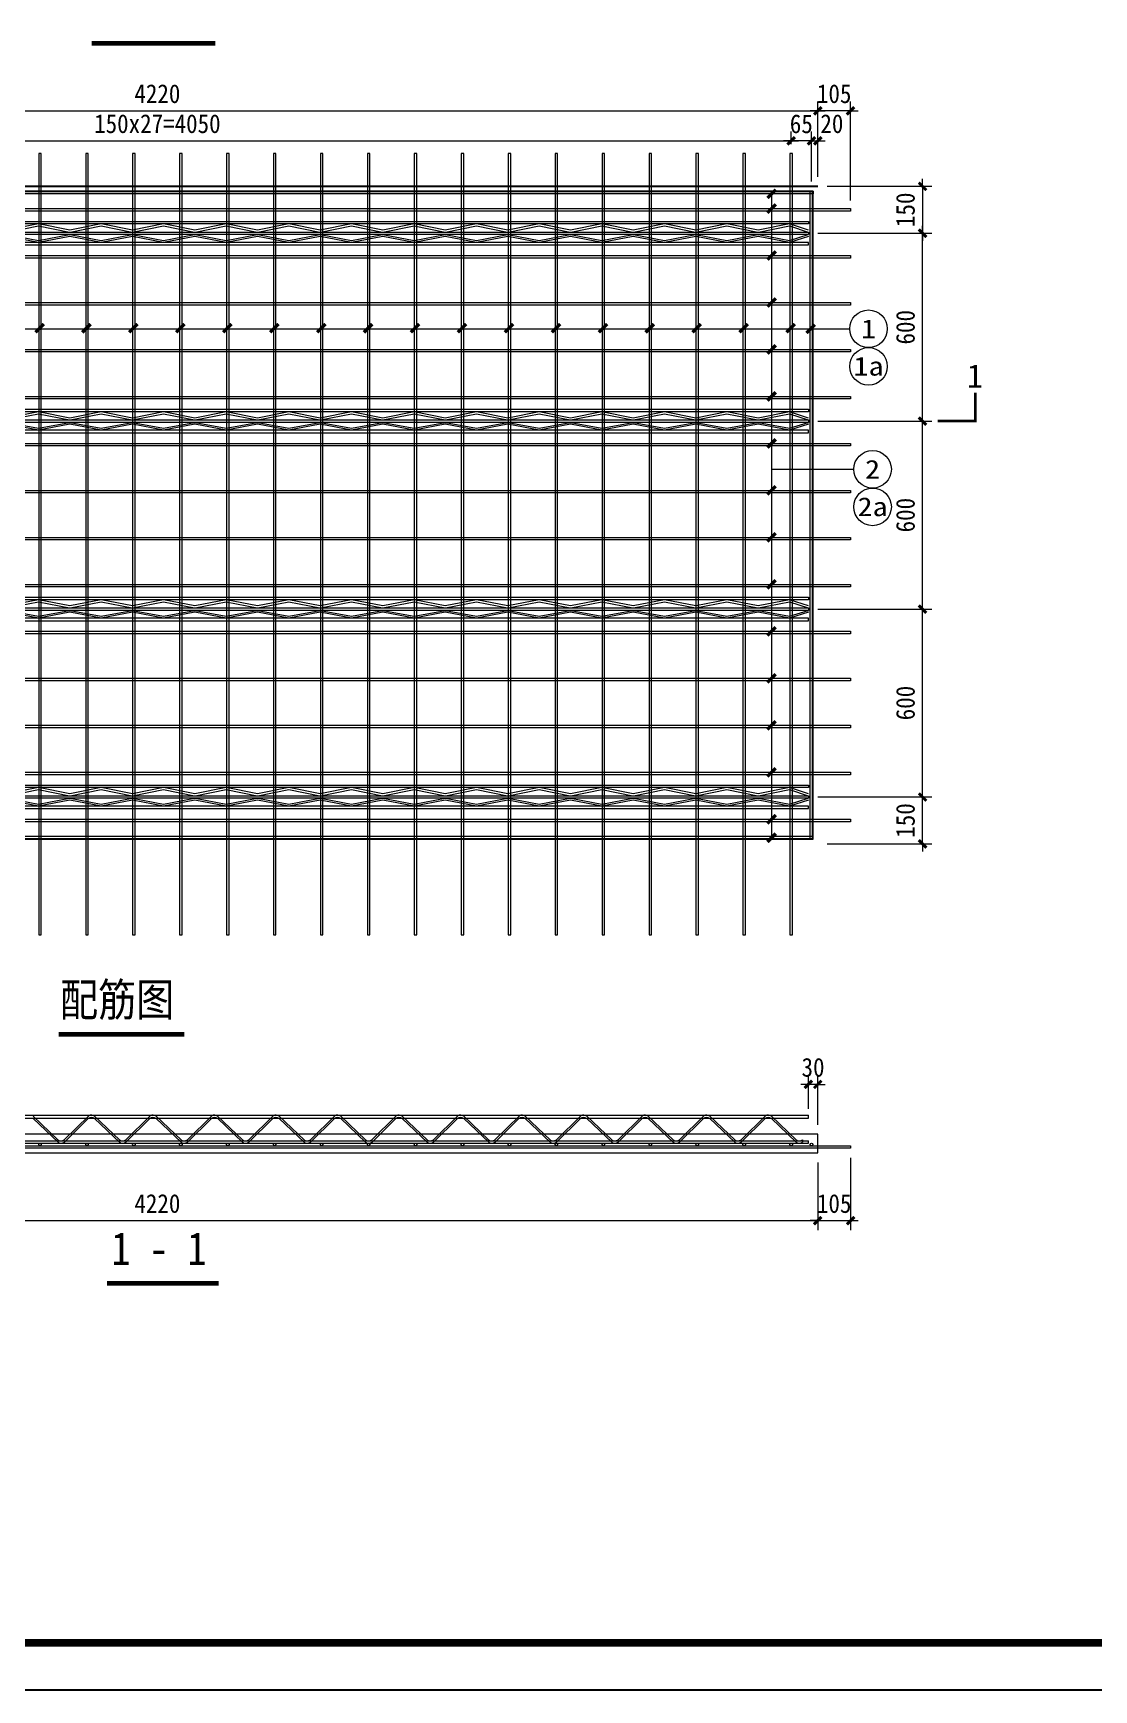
# Model space of a CAD drawing. Extents: x -517763 to -431309, y -403428 to -381056.
# Drawn here: x -440926 to -437537, y -394518 to -389228 of the extents above; entities that cross this region are included whole.
import ezdxf
from ezdxf.enums import TextEntityAlignment as Align

# ---------------------------------------------------------------- set-up
doc = ezdxf.new("R2010")
doc.units = 0
doc.header["$LTSCALE"] = 30
doc.header["$MEASUREMENT"] = 0
doc.linetypes.add('ACAD_ISO10W100', pattern=[18, 12, -3, 0, -3])
for name, color, linetype in [('MyLine', 199, 'Continuous'), ('S-DETL-TEXT', 7, 'Continuous'), ('YZ-下划线', 1, 'ACAD_ISO10W100'), ('YZ-标题文字', 2, 'Continuous'), ('图框2', 1, 'Continuous'), ('桁架', 4, 'Continuous'), ('钢筋', 7, 'Continuous')]:
    doc.layers.add(name, color=color, linetype=linetype)
for name, color, linetype, lineweight in [('PUB_DIM', 3, 'Continuous', 15), ('YG-标注', 151, 'Continuous', 15), ('YZ-符号', 96, 'Continuous', 9), ('图框线', 7, 'Continuous', 13), ('文字标注', 7, 'Continuous', 15), ('轮廓线', 2, 'Continuous', 13)]:
    doc.layers.add(name, color=color, linetype=linetype, lineweight=lineweight)
doc.styles.add('YG-样式 2', font='simhei.ttf')
doc.styles.add('YZ-样式 1', font='simhei.ttf', dxfattribs={"width": 0.85})
doc.styles.add('YZ-样式 2', font='simhei.ttf', dxfattribs={"width": 0.9})
doc.dimstyles.new('YZ-30', dxfattribs={"dimscale": 30, "dimtxt": 2, "dimasz": 0.8, "dimexe": 1, "dimexo": 1, "dimgap": 0.8, "dimtad": 1, "dimdec": 0, "dimzin": 1, "dimdsep": 46, "dimtxsty": 'YZ-样式 2', "dimblk": 'ARCHTICK', "dimcen": 250, "dimdle": 0.8, "dimclrd": 151, "dimclre": 151, "dimclrt": 7, "dimazin": 0, "dimtfac": 1, "dimtdec": 0, "dimtix": 1, "dimtmove": 2, "dimatfit": 2, "dimldrblk": 'ARCHTICK', "dimfxl": 1, "dimlwd": 9, "dimlwe": 9, "dimarcsym": 0})

# ---------------------------------------------------------------- blocks, each defined once
blk = doc.blocks.new('_ArchTick')
at = {"color": 0, "linetype": 'ByBlock', "const_width": 0.4}
blk.add_lwpolyline([(-0.5, -0.5), (0.5, 0.5)], dxfattribs=at)
blk = doc.blocks.new('*D252')
at = {"layer": 'Defpoints', "color": 0, "ltscale": 30, "transparency": 16777216}
for p in [(-438419.3, -389476.2), (-442639.3, -389717.3), (-438419.3, -389717.3)]:
    blk.add_point(p, dxfattribs=at)
at = {"layer": 'YG-标注', "color": 151, "lineweight": 9, "ltscale": 30, "transparency": 16777216}
for p, q in [((-442639.3, -389687.3), (-442639.3, -389446.2)), ((-438419.3, -389687.3), (-438419.3, -389446.2)), ((-442663.3, -389476.2), (-438395.3, -389476.2))]:
    blk.add_line(p, q, dxfattribs=at)
at = {"layer": 'YG-标注', "color": 151, "lineweight": 9, "ltscale": 30, "transparency": 16777216, "xscale": 24, "yscale": 24, "zscale": 24, "rotation": 180}
blk.add_blockref('_ArchTick', (-442639.3, -389476.2), dxfattribs=at)
at = {"layer": 'YG-标注', "color": 151, "lineweight": 9, "ltscale": 30, "transparency": 16777216, "xscale": 24, "yscale": 24, "zscale": 24}
blk.add_blockref('_ArchTick', (-438419.3, -389476.2), dxfattribs=at)
at = {"layer": 'YG-标注', "color": 7, "lineweight": 9, "ltscale": 30, "transparency": 16777216, "insert": (-440529.3, -389421.9), "char_height": 60, "attachment_point": 5, "style": 'YZ-样式 2'}
blk.add_mtext('4220', dxfattribs=at)
blk = doc.blocks.new('*D253')
at = {"layer": 'Defpoints', "color": 0, "ltscale": 30, "transparency": 16777216}
for p in [(-438504.3, -389572), (-442554.3, -389612.3), (-438504.3, -389612.3)]:
    blk.add_point(p, dxfattribs=at)
at = {"layer": 'YG-标注', "color": 151, "lineweight": 9, "ltscale": 30, "transparency": 16777216}
for p, q in [((-442578.3, -389572), (-438480.3, -389572)), ((-442554.3, -389582.3), (-442554.3, -389542)), ((-438504.3, -389582.3), (-438504.3, -389542))]:
    blk.add_line(p, q, dxfattribs=at)
at = {"layer": 'YG-标注', "color": 151, "lineweight": 9, "ltscale": 30, "transparency": 16777216, "xscale": 24, "yscale": 24, "zscale": 24, "rotation": 180}
blk.add_blockref('_ArchTick', (-442554.3, -389572), dxfattribs=at)
at = {"layer": 'YG-标注', "color": 151, "lineweight": 9, "ltscale": 30, "transparency": 16777216, "xscale": 24, "yscale": 24, "zscale": 24}
blk.add_blockref('_ArchTick', (-438504.3, -389572), dxfattribs=at)
at = {"layer": 'YG-标注', "color": 7, "ltscale": 30, "transparency": 16777216, "insert": (-440529.3, -389517.7), "char_height": 60, "attachment_point": 5, "style": 'YZ-样式 2'}
blk.add_mtext('150x27=4050', dxfattribs=at)
blk = doc.blocks.new('*D262')
at = {"layer": 'Defpoints', "color": 0, "ltscale": 30, "transparency": 16777216}
for p in [(-438504.3, -389572), (-438504.3, -389612.3), (-438439.3, -389732.3)]:
    blk.add_point(p, dxfattribs=at)
at = {"layer": 'YG-标注', "color": 151, "lineweight": 9, "ltscale": 30, "transparency": 16777216}
for p, q in [((-438504.3, -389572), (-438528.3, -389572)), ((-438504.3, -389582.3), (-438504.3, -389542)), ((-438439.3, -389572), (-438504.3, -389572)), ((-438439.3, -389702.3), (-438439.3, -389542)), ((-438439.3, -389572), (-438415.3, -389572))]:
    blk.add_line(p, q, dxfattribs=at)
at = {"layer": 'YG-标注', "color": 151, "lineweight": 9, "ltscale": 30, "transparency": 16777216, "xscale": 24, "yscale": 24, "zscale": 24}
blk.add_blockref('_ArchTick', (-438504.3, -389572), dxfattribs=at)
at = {"layer": 'YG-标注', "color": 151, "lineweight": 9, "ltscale": 30, "transparency": 16777216, "xscale": 24, "yscale": 24, "zscale": 24, "rotation": 180}
blk.add_blockref('_ArchTick', (-438439.3, -389572), dxfattribs=at)
at = {"layer": 'YG-标注', "color": 7, "ltscale": 30, "transparency": 16777216, "insert": (-438471.8, -389518), "char_height": 60, "attachment_point": 5, "style": 'YZ-样式 2'}
blk.add_mtext('65', dxfattribs=at)
blk = doc.blocks.new('*D263')
at = {"layer": 'Defpoints', "color": 0, "ltscale": 30, "transparency": 16777216}
for p in [(-438419.3, -389572), (-438439.3, -389732.3), (-438419.3, -389717.3)]:
    blk.add_point(p, dxfattribs=at)
at = {"layer": 'YG-标注', "color": 151, "lineweight": 9, "ltscale": 30, "transparency": 16777216}
for p, q in [((-438439.3, -389572), (-438463.3, -389572)), ((-438439.3, -389702.3), (-438439.3, -389542)), ((-438439.3, -389572), (-438419.3, -389572)), ((-438419.3, -389687.3), (-438419.3, -389542)), ((-438419.3, -389572), (-438395.3, -389572))]:
    blk.add_line(p, q, dxfattribs=at)
at = {"layer": 'YG-标注', "color": 151, "lineweight": 9, "ltscale": 30, "transparency": 16777216, "xscale": 24, "yscale": 24, "zscale": 24}
blk.add_blockref('_ArchTick', (-438439.3, -389572), dxfattribs=at)
at = {"layer": 'YG-标注', "color": 151, "lineweight": 9, "ltscale": 30, "transparency": 16777216, "xscale": 24, "yscale": 24, "zscale": 24, "rotation": 180}
blk.add_blockref('_ArchTick', (-438419.3, -389572), dxfattribs=at)
at = {"layer": 'YG-标注', "color": 7, "ltscale": 30, "transparency": 16777216, "insert": (-438374.2, -389517.7), "char_height": 60, "attachment_point": 5, "style": 'YZ-样式 2'}
blk.add_mtext('20', dxfattribs=at)
blk = doc.blocks.new('*D264')
at = {"layer": 'Defpoints', "color": 0, "ltscale": 30, "transparency": 16777216}
for p in [(-438419.3, -389476.2), (-438419.3, -389717.3), (-438314.3, -389792.3)]:
    blk.add_point(p, dxfattribs=at)
at = {"layer": 'YG-标注', "color": 151, "lineweight": 9, "ltscale": 30, "transparency": 16777216}
for p, q in [((-438419.3, -389687.3), (-438419.3, -389446.2)), ((-438314.3, -389762.3), (-438314.3, -389446.2)), ((-438419.3, -389476.2), (-438443.3, -389476.2)), ((-438314.3, -389476.2), (-438419.3, -389476.2)), ((-438314.3, -389476.2), (-438290.3, -389476.2))]:
    blk.add_line(p, q, dxfattribs=at)
at = {"layer": 'YG-标注', "color": 151, "lineweight": 9, "ltscale": 30, "transparency": 16777216, "xscale": 24, "yscale": 24, "zscale": 24}
blk.add_blockref('_ArchTick', (-438419.3, -389476.2), dxfattribs=at)
at = {"layer": 'YG-标注', "color": 151, "lineweight": 9, "ltscale": 30, "transparency": 16777216, "xscale": 24, "yscale": 24, "zscale": 24, "rotation": 180}
blk.add_blockref('_ArchTick', (-438314.3, -389476.2), dxfattribs=at)
at = {"layer": 'YG-标注', "color": 7, "ltscale": 30, "transparency": 16777216, "insert": (-438366.8, -389421.9), "char_height": 60, "attachment_point": 5, "style": 'YZ-样式 2'}
blk.add_mtext('105', dxfattribs=at)
blk = doc.blocks.new('*D265')
at = {"layer": 'Defpoints', "color": 0, "ltscale": 30, "transparency": 16777216}
for p in [(-438419.3, -389717.3), (-438449.3, -389867.3), (-438084.5, -389867.3)]:
    blk.add_point(p, dxfattribs=at)
at = {"layer": 'YG-标注', "color": 151, "lineweight": 9, "ltscale": 30, "transparency": 16777216}
for p, q in [((-438389.3, -389717.3), (-438054.5, -389717.3)), ((-438084.5, -389717.3), (-438084.5, -389693.3)), ((-438084.5, -389717.3), (-438084.5, -389867.3)), ((-438419.3, -389867.3), (-438054.5, -389867.3)), ((-438084.5, -389867.3), (-438084.5, -389891.3))]:
    blk.add_line(p, q, dxfattribs=at)
at = {"layer": 'YG-标注', "color": 151, "lineweight": 9, "ltscale": 30, "transparency": 16777216, "xscale": 24, "yscale": 24, "zscale": 24}
for p, rotation in [((-438084.5, -389717.3), 270), ((-438084.5, -389867.3), 90)]:
    blk.add_blockref('_ArchTick', p, dxfattribs=dict(at, rotation=rotation))
at = {"layer": 'YG-标注', "color": 7, "lineweight": 9, "ltscale": 30, "transparency": 16777216, "insert": (-438138.9, -389792.3), "char_height": 60, "attachment_point": 5, "rotation": 90, "style": 'YZ-样式 2'}
blk.add_mtext('150', dxfattribs=at)
blk = doc.blocks.new('A$C22E80630')
at = {"layer": '桁架', "color": 4, "lineweight": 9}
for p, q in [((-4160, 38), (0, 38)), ((0, 30), (-4160, 30)), ((-4060, 30), (-4160, 10)), ((-4160, 4), (0, 4)), ((-4159.1, 4), (-4060, 23.7)), ((-3960, 10), (-4060, 30)), ((-4060, 23.7), (-3960.9, 4)), ((-3860, 30), (-3960, 10)), ((-3959.1, 4), (-3860, 23.7)), ((-3760, 10), (-3860, 30)), ((-3860, 23.7), (-3760.9, 4)), ((-3660, 30), (-3760, 10)), ((-3759.1, 4), (-3660, 23.7)), ((-3560, 10), (-3660, 30)), ((-3660, 23.7), (-3560.9, 4)), ((-3560.9, 4), (-3559.1, 4)), ((-3460, 30), (-3560, 10)), ((-3560, 10), (-3560, 10)), ((-3559.1, 4), (-3460, 23.7)), ((-3360, 10), (-3460, 30)), ((-3460, 23.7), (-3360.9, 4)), ((-3360.9, 4), (-3359.1, 4)), ((-3260, 30), (-3360, 10)), ((-3359.1, 4), (-3260, 23.7)), ((-3160, 10), (-3260, 30)), ((-3260, 23.7), (-3160.9, 4)), ((-3160.9, 4), (-3159.1, 4)), ((-3160.9, 4), (-3159.3, 4)), ((-3060, 30), (-3160, 10)), ((-3159.1, 4), (-3060, 23.7)), ((-2960, 10), (-3060, 30)), ((-3060, 23.7), (-2960.9, 4)), ((-2960.9, 4), (-2959.1, 4)), ((-2960.9, 4), (-2959.1, 4)), ((-2960.9, 4), (-2959.3, 4)), ((-2860, 30), (-2960, 10)), ((-2959.1, 4), (-2860, 23.7)), ((-2760, 10), (-2860, 30)), ((-2860, 23.7), (-2760.9, 4)), ((-2760.9, 4), (-2759.1, 4)), ((-2660, 30), (-2760, 10)), ((-2759.1, 4), (-2660, 23.7)), ((-2560, 10), (-2660, 30)), ((-2660, 23.7), (-2560.9, 4)), ((-2560.9, 4), (-2559.1, 4)), ((-2460, 30), (-2560, 10)), ((-2559.1, 4), (-2460, 23.7)), ((-2360, 10), (-2460, 30)), ((-2460, 23.7), (-2360.9, 4)), ((-2360.9, 4), (-2359.1, 4)), ((-2260, 30), (-2360, 10)), ((-2359.1, 4), (-2260, 23.7)), ((-2160, 10), (-2260, 30)), ((-2260, 23.7), (-2160.9, 4)), ((-2160.9, 4), (-2159.1, 4)), ((-2060, 30), (-2160, 10)), ((-2159.1, 4), (-2060, 23.7)), ((-1960, 10), (-2060, 30)), ((-2060, 23.7), (-1960.9, 4)), ((-1960.9, 4), (-1959.3, 4)), ((-1860, 30), (-1960, 10)), ((-1959.3, 4), (-1860, 23.7)), ((-1760, 10), (-1860, 30)), ((-1860, 23.7), (-1760.9, 4)), ((-1760.9, 4), (-1759.1, 4)), ((-1660, 30), (-1760, 10)), ((-1759.1, 4), (-1660, 23.7)), ((-1560, 10), (-1660, 30)), ((-1660, 23.7), (-1560.9, 4)), ((-1560.9, 4), (-1559.1, 4)), ((-1460, 30), (-1560, 10)), ((-1559.1, 4), (-1460, 23.7)), ((-1360, 10), (-1460, 30)), ((-1460, 23.7), (-1360.9, 4)), ((-1360.9, 4), (-1359.1, 4)), ((-1260, 30), (-1360, 10)), ((-1359.1, 4), (-1260, 23.7)), ((-1160, 10), (-1260, 30)), ((-1260, 23.7), (-1160.9, 4)), ((-1160.9, 4), (-1159.1, 4)), ((-1160.9, 4), (-1159.3, 4)), ((-1060, 30), (-1160, 10)), ((-1159.1, 4), (-1060, 23.7)), ((-960, 10), (-1060, 30)), ((-1060, 23.7), (-960.9, 4)), ((-960.9, 4), (-959.1, 4)), ((-960.9, 4), (-959.1, 4)), ((-960.9, 4), (-959.3, 4)), ((-860, 30), (-960, 10)), ((-959.1, 4), (-860, 23.7)), ((-760, 10), (-860, 30)), ((-860, 23.7), (-760.9, 4)), ((-760.9, 4), (-759.1, 4)), ((-660, 30), (-760, 10)), ((-759.1, 4), (-660, 23.7)), ((-560, 10), (-660, 30)), ((-660, 23.7), (-560.9, 4)), ((-560.9, 4), (-559.1, 4)), ((-460, 30), (-560, 10)), ((-559.1, 4), (-460, 23.7)), ((-360, 10), (-460, 30)), ((-460, 23.7), (-360.9, 4)), ((-360.9, 4), (-359.1, 4)), ((-260, 30), (-360, 10)), ((-359.1, 4), (-260, 23.7)), ((-160, 10), (-260, 30)), ((-260, 23.7), (-160.9, 4)), ((-160.9, 4), (-159.1, 4)), ((-60, 30), (-160, 10)), ((-159.1, 4), (-60, 23.7)), ((0.2, 10), (-60, 30)), ((-60, 23.7), (-0.7, 4)), ((0, 38), (0, 30)), ((0, 4), (0, -4)), ((0, -4), (-4160, -4)), ((-4060, -29), (-4160, -10)), ((0, -29), (-4160, -29)), ((-4160, -37), (0, -37)), ((-4159.1, -4), (-4060, -22.7)), ((-4060, -22.7), (-3960.9, -4)), ((-3960, -10), (-4060, -29)), ((-3860, -29), (-3960, -10)), ((-3959.1, -4), (-3860, -22.7)), ((-3860, -22.7), (-3760.9, -4)), ((-3760, -10), (-3860, -29)), ((-3660, -29), (-3760, -10)), ((-3759.1, -4), (-3660, -22.7)), ((-3660, -22.7), (-3560.9, -4)), ((-3560, -10), (-3660, -29)), ((-3560.9, -4), (-3559.1, -4)), ((-3460, -29), (-3560, -10)), ((-3560, -10), (-3560, -10)), ((-3559.1, -4), (-3460, -22.7)), ((-3460, -22.7), (-3360.9, -4)), ((-3360, -10), (-3460, -29)), ((-3360.9, -4), (-3359.1, -4)), ((-3260, -29), (-3360, -10)), ((-3359.1, -4), (-3260, -22.7)), ((-3260, -22.7), (-3160.9, -4)), ((-3160, -10), (-3260, -29)), ((-3160.9, -4), (-3159.1, -4)), ((-3160.9, -4), (-3159.3, -4)), ((-3060, -29), (-3160, -10)), ((-3159.1, -4), (-3060, -22.7)), ((-3060, -22.7), (-2960.9, -4)), ((-2960, -10), (-3060, -29)), ((-2960.9, -4), (-2959.1, -4)), ((-2960.9, -4), (-2959.1, -4)), ((-2960.9, -4), (-2959.3, -4)), ((-2860, -29), (-2960, -10)), ((-2959.1, -4), (-2860, -22.7)), ((-2860, -22.7), (-2760.9, -4)), ((-2760, -10), (-2860, -29)), ((-2760.9, -4), (-2759.1, -4)), ((-2660, -29), (-2760, -10)), ((-2759.1, -4), (-2660, -22.7)), ((-2660, -22.7), (-2560.9, -4)), ((-2560, -10), (-2660, -29)), ((-2560.9, -4), (-2559.1, -4)), ((-2460, -29), (-2560, -10)), ((-2559.1, -4), (-2460, -22.7)), ((-2460, -22.7), (-2360.9, -4)), ((-2360, -10), (-2460, -29)), ((-2360.9, -4), (-2359.1, -4)), ((-2260, -29), (-2360, -10)), ((-2359.1, -4), (-2260, -22.7)), ((-2260, -22.7), (-2160.9, -4)), ((-2160, -10), (-2260, -29)), ((-2160.9, -4), (-2159.1, -4)), ((-2060, -29), (-2160, -10)), ((-2159.1, -4), (-2060, -22.7)), ((-2060, -22.7), (-1960.9, -4)), ((-1960, -10), (-2060, -29)), ((-1960.9, -4), (-1959.3, -4)), ((-1860, -29), (-1960, -10)), ((-1959.3, -4), (-1860, -22.7)), ((-1860, -22.7), (-1760.9, -4)), ((-1760, -10), (-1860, -29)), ((-1760.9, -4), (-1759.1, -4)), ((-1660, -29), (-1760, -10)), ((-1759.1, -4), (-1660, -22.7)), ((-1660, -22.7), (-1560.9, -4)), ((-1560, -10), (-1660, -29)), ((-1560.9, -4), (-1559.1, -4)), ((-1460, -29), (-1560, -10)), ((-1559.1, -4), (-1460, -22.7)), ((-1460, -22.7), (-1360.9, -4)), ((-1360, -10), (-1460, -29)), ((-1360.9, -4), (-1359.1, -4)), ((-1260, -29), (-1360, -10)), ((-1359.1, -4), (-1260, -22.7)), ((-1260, -22.7), (-1160.9, -4)), ((-1160, -10), (-1260, -29)), ((-1160.9, -4), (-1159.1, -4)), ((-1160.9, -4), (-1159.3, -4)), ((-1060, -29), (-1160, -10)), ((-1159.1, -4), (-1060, -22.7)), ((-1060, -22.7), (-960.9, -4)), ((-960, -10), (-1060, -29)), ((-960.9, -4), (-959.1, -4)), ((-960.9, -4), (-959.1, -4)), ((-960.9, -4), (-959.3, -4)), ((-860, -29), (-960, -10)), ((-959.1, -4), (-860, -22.7)), ((-860, -22.7), (-760.9, -4)), ((-760, -10), (-860, -29)), ((-760.9, -4), (-759.1, -4)), ((-660, -29), (-760, -10)), ((-759.1, -4), (-660, -22.7)), ((-660, -22.7), (-560.9, -4)), ((-560, -10), (-660, -29)), ((-560.9, -4), (-559.1, -4)), ((-460, -29), (-560, -10)), ((-559.1, -4), (-460, -22.7)), ((-460, -22.7), (-360.9, -4)), ((-360, -10), (-460, -29)), ((-360.9, -4), (-359.1, -4)), ((-260, -29), (-360, -10)), ((-359.1, -4), (-260, -22.7)), ((-260, -22.7), (-160.9, -4)), ((-160, -10), (-260, -29)), ((-160.9, -4), (-159.1, -4)), ((-60, -29), (-160, -10)), ((-159.1, -4), (-60, -22.7)), ((-60, -22.7), (-0.7, -4)), ((0.2, -10), (-60, -29)), ((0, -37), (0, -29))]:
    blk.add_line(p, q, dxfattribs=at)
blk = doc.blocks.new('*D293')
at = {"layer": 'Defpoints', "color": 0, "ltscale": 30, "transparency": 16777216}
for p in [(-438449.3, -391667.3), (-438084.5, -391667.3), (-438419.3, -391817.3)]:
    blk.add_point(p, dxfattribs=at)
at = {"layer": '钢筋', "color": 151, "lineweight": 9, "ltscale": 30, "transparency": 16777216}
for p, q in [((-438419.3, -391667.3), (-438054.5, -391667.3)), ((-438084.5, -391667.3), (-438084.5, -391643.3)), ((-438084.5, -391817.3), (-438084.5, -391667.3)), ((-438389.3, -391817.3), (-438054.5, -391817.3)), ((-438084.5, -391817.3), (-438084.5, -391841.3))]:
    blk.add_line(p, q, dxfattribs=at)
at = {"layer": '钢筋', "color": 151, "lineweight": 9, "ltscale": 30, "transparency": 16777216, "xscale": 24, "yscale": 24, "zscale": 24}
for p, rotation in [((-438084.5, -391667.3), 270), ((-438084.5, -391817.3), 90)]:
    blk.add_blockref('_ArchTick', p, dxfattribs=dict(at, rotation=rotation))
at = {"layer": '钢筋', "color": 7, "ltscale": 30, "transparency": 16777216, "insert": (-438138.9, -391742.3), "char_height": 60, "attachment_point": 5, "rotation": 90, "style": 'YZ-样式 2'}
blk.add_mtext('150', dxfattribs=at)
blk = doc.blocks.new('*D294')
at = {"layer": 'Defpoints', "color": 0, "ltscale": 30, "transparency": 16777216}
for p in [(-438449.3, -391067.3), (-438084.5, -391067.3), (-438449.3, -391667.3)]:
    blk.add_point(p, dxfattribs=at)
at = {"layer": '钢筋', "color": 151, "lineweight": 9, "ltscale": 30, "transparency": 16777216}
for p, q in [((-438084.5, -391691.3), (-438084.5, -391043.3)), ((-438419.3, -391067.3), (-438054.5, -391067.3)), ((-438419.3, -391667.3), (-438054.5, -391667.3))]:
    blk.add_line(p, q, dxfattribs=at)
at = {"layer": '钢筋', "color": 151, "lineweight": 9, "ltscale": 30, "transparency": 16777216, "xscale": 24, "yscale": 24, "zscale": 24}
for p, rotation in [((-438084.5, -391067.3), 90), ((-438084.5, -391667.3), 270)]:
    blk.add_blockref('_ArchTick', p, dxfattribs=dict(at, rotation=rotation))
at = {"layer": '钢筋', "color": 7, "ltscale": 30, "transparency": 16777216, "insert": (-438138.9, -391367.3), "char_height": 60, "attachment_point": 5, "rotation": 90, "style": 'YZ-样式 2'}
blk.add_mtext('600', dxfattribs=at)
blk = doc.blocks.new('*D295')
at = {"layer": 'Defpoints', "color": 0, "ltscale": 30, "transparency": 16777216}
for p in [(-438449.3, -390467.3), (-438084.5, -390467.3), (-438449.3, -391067.3)]:
    blk.add_point(p, dxfattribs=at)
at = {"layer": '钢筋', "color": 151, "lineweight": 9, "ltscale": 30, "transparency": 16777216}
for p, q in [((-438419.3, -390467.3), (-438054.5, -390467.3)), ((-438084.5, -391091.3), (-438084.5, -390443.3)), ((-438419.3, -391067.3), (-438054.5, -391067.3))]:
    blk.add_line(p, q, dxfattribs=at)
at = {"layer": '钢筋', "color": 151, "lineweight": 9, "ltscale": 30, "transparency": 16777216, "xscale": 24, "yscale": 24, "zscale": 24}
for p, rotation in [((-438084.5, -390467.3), 90), ((-438084.5, -391067.3), 270)]:
    blk.add_blockref('_ArchTick', p, dxfattribs=dict(at, rotation=rotation))
at = {"layer": '钢筋', "color": 7, "ltscale": 30, "transparency": 16777216, "insert": (-438138.9, -390767.3), "char_height": 60, "attachment_point": 5, "rotation": 90, "style": 'YZ-样式 2'}
blk.add_mtext('600', dxfattribs=at)
blk = doc.blocks.new('*D296')
at = {"layer": 'Defpoints', "color": 0, "ltscale": 30, "transparency": 16777216}
for p in [(-438449.3, -389867.3), (-438084.5, -389867.3), (-438449.3, -390467.3)]:
    blk.add_point(p, dxfattribs=at)
at = {"layer": '钢筋', "color": 151, "lineweight": 9, "ltscale": 30, "transparency": 16777216}
for p, q in [((-438419.3, -389867.3), (-438054.5, -389867.3)), ((-438084.5, -390491.3), (-438084.5, -389843.3)), ((-438419.3, -390467.3), (-438054.5, -390467.3))]:
    blk.add_line(p, q, dxfattribs=at)
at = {"layer": '钢筋', "color": 151, "lineweight": 9, "ltscale": 30, "transparency": 16777216, "xscale": 24, "yscale": 24, "zscale": 24}
for p, rotation in [((-438084.5, -389867.3), 90), ((-438084.5, -390467.3), 270)]:
    blk.add_blockref('_ArchTick', p, dxfattribs=dict(at, rotation=rotation))
at = {"layer": '钢筋', "color": 7, "ltscale": 30, "transparency": 16777216, "insert": (-438138.9, -390167.3), "char_height": 60, "attachment_point": 5, "rotation": 90, "style": 'YZ-样式 2'}
blk.add_mtext('600', dxfattribs=at)
blk = doc.blocks.new('A$C7C4453D7')
at = {"color": 3, "lineweight": 15, "xscale": -80, "yscale": 80, "zscale": 80, "rotation": 180}
blk.add_blockref('_ArchTick', (0, 0), dxfattribs=at)
blk = doc.blocks.new('*D300')
at = {"layer": 'Defpoints', "color": 0, "ltscale": 30, "transparency": 16777216}
for p in [(-438449.3, -392585.1), (-438449.3, -392693), (-438419.3, -392744)]:
    blk.add_point(p, dxfattribs=at)
at = {"layer": 'YG-标注', "color": 151, "lineweight": 9, "ltscale": 30, "transparency": 16777216}
for p, q in [((-438449.3, -392585.1), (-438473.3, -392585.1)), ((-438449.3, -392663), (-438449.3, -392555.1)), ((-438419.3, -392585.1), (-438449.3, -392585.1)), ((-438419.3, -392714), (-438419.3, -392555.1)), ((-438419.3, -392585.1), (-438395.3, -392585.1))]:
    blk.add_line(p, q, dxfattribs=at)
at = {"layer": 'YG-标注', "color": 151, "lineweight": 9, "ltscale": 30, "transparency": 16777216, "xscale": 24, "yscale": 24, "zscale": 24}
blk.add_blockref('_ArchTick', (-438449.3, -392585.1), dxfattribs=at)
at = {"layer": 'YG-标注', "color": 151, "lineweight": 9, "ltscale": 30, "transparency": 16777216, "xscale": 24, "yscale": 24, "zscale": 24, "rotation": 180}
blk.add_blockref('_ArchTick', (-438419.3, -392585.1), dxfattribs=at)
at = {"layer": 'YG-标注', "color": 7, "lineweight": 9, "ltscale": 30, "transparency": 16777216, "insert": (-438434.3, -392530.8), "char_height": 60, "attachment_point": 5, "style": 'YZ-样式 2'}
blk.add_mtext('30', dxfattribs=at)
blk = doc.blocks.new('*D301')
at = {"layer": 'Defpoints', "color": 0, "ltscale": 30, "transparency": 16777216}
for p in [(-442639.3, -392804), (-438419.3, -392804), (-438419.3, -393020.1)]:
    blk.add_point(p, dxfattribs=at)
at = {"layer": 'YG-标注', "color": 151, "lineweight": 9, "ltscale": 30, "transparency": 16777216}
for p, q in [((-442639.3, -392834), (-442639.3, -393050.1)), ((-438419.3, -392834), (-438419.3, -393050.1)), ((-442663.3, -393020.1), (-438395.3, -393020.1))]:
    blk.add_line(p, q, dxfattribs=at)
at = {"layer": 'YG-标注', "color": 151, "lineweight": 9, "ltscale": 30, "transparency": 16777216, "xscale": 24, "yscale": 24, "zscale": 24, "rotation": 180}
blk.add_blockref('_ArchTick', (-442639.3, -393020.1), dxfattribs=at)
at = {"layer": 'YG-标注', "color": 151, "lineweight": 9, "ltscale": 30, "transparency": 16777216, "xscale": 24, "yscale": 24, "zscale": 24}
blk.add_blockref('_ArchTick', (-438419.3, -393020.1), dxfattribs=at)
at = {"layer": 'YG-标注', "color": 7, "lineweight": 9, "ltscale": 30, "transparency": 16777216, "insert": (-440529.3, -392965.8), "char_height": 60, "attachment_point": 5, "style": 'YZ-样式 2'}
blk.add_mtext('4220', dxfattribs=at)
blk = doc.blocks.new('*D302')
at = {"layer": 'Defpoints', "color": 0, "ltscale": 30, "transparency": 16777216}
for p in [(-438314.3, -392789), (-438419.3, -392804), (-438314.3, -393020.1)]:
    blk.add_point(p, dxfattribs=at)
at = {"layer": 'YG-标注', "color": 151, "lineweight": 9, "ltscale": 30, "transparency": 16777216}
for p, q in [((-438419.3, -392834), (-438419.3, -393050.1)), ((-438314.3, -392819), (-438314.3, -393050.1)), ((-438419.3, -393020.1), (-438443.3, -393020.1)), ((-438419.3, -393020.1), (-438314.3, -393020.1)), ((-438314.3, -393020.1), (-438290.3, -393020.1))]:
    blk.add_line(p, q, dxfattribs=at)
at = {"layer": 'YG-标注', "color": 151, "lineweight": 9, "ltscale": 30, "transparency": 16777216, "xscale": 24, "yscale": 24, "zscale": 24}
blk.add_blockref('_ArchTick', (-438419.3, -393020.1), dxfattribs=at)
at = {"layer": 'YG-标注', "color": 151, "lineweight": 9, "ltscale": 30, "transparency": 16777216, "xscale": 24, "yscale": 24, "zscale": 24, "rotation": 180}
blk.add_blockref('_ArchTick', (-438314.3, -393020.1), dxfattribs=at)
at = {"layer": 'YG-标注', "color": 7, "lineweight": 9, "ltscale": 30, "transparency": 16777216, "insert": (-438366.8, -392965.8), "char_height": 60, "attachment_point": 5, "style": 'YZ-样式 2'}
blk.add_mtext('105', dxfattribs=at)

msp = doc.modelspace()

# ---------------------------------------------------------------- linework, layer by layer
at = {"layer": 'MyLine', "color": 0}
for p, q in [((-442639.3, -389717.3), (-438419.3, -389717.3)), ((-442624.3, -389733.3), (-438434.3, -389733.3)), ((-438435.3, -391802.3), (-438435.3, -389732.3)), ((-442624.3, -391801.3), (-438434.3, -391801.3)), ((-443609, -394368.4), (-431459, -394368.4))]:
    msp.add_line(p, q, dxfattribs=at)
at = {"layer": 'PUB_DIM', "color": 1, "const_width": 9}
msp.add_lwpolyline([(-437916, -390376.4), (-437916, -390466.4), (-438036, -390466.4)], dxfattribs=at)
at = {"layer": 'YZ-下划线', "color": 1, "linetype": 'ByBlock', "const_width": 15}
for points in [[(-440739.5, -389260.4), (-440344.3, -389260.4)], [(-440844.6, -392425.2), (-440442.7, -392425.2)], [(-440689.9, -393219.9), (-440333.1, -393219.9)]]:
    msp.add_lwpolyline(points, dxfattribs=at)
at = {"layer": 'YZ-符号', "color": 3, "lineweight": 13}
for p, q in [((-438566.3, -391801.3), (-438566.3, -389745)), ((-442615.3, -390172.2), (-438317, -390172.2)), ((-438566.3, -390620.9), (-438304.1, -390620.9))]:
    msp.add_line(p, q, dxfattribs=at)
at = {"layer": 'YZ-符号', "color": 3}
for centre in [(-438257, -390172.2), (-438257, -390292.2), (-438244.1, -390620.9), (-438244.1, -390740.9)]:
    msp.add_circle(centre, 60, dxfattribs=at)
at = {"layer": '图框2', "color": 1}
msp.add_lwpolyline([(-443909, -385608.4), (-443909, -394518.4), (-431309, -394518.4), (-431309, -385608.4)], close=True, dxfattribs=at)
at = {"layer": '图框线', "const_width": 24}
msp.add_lwpolyline([(-443609, -385758.4), (-431459, -385758.4), (-431459, -394368.4), (-443609, -394368.4)], close=True, dxfattribs=at)
at = {"layer": '桁架', "color": 4, "lineweight": 9}
for p, q in [((-442609.3, -392683), (-438449.3, -392683)), ((-442609.3, -392693), (-438449.3, -392693)), ((-440926.4, -392686.6), (-440846.9, -392762.2)), ((-440926.3, -392694), (-440846.7, -392769.6)), ((-440748.7, -392685.4), (-440826.6, -392762)), ((-440750, -392693.7), (-440826.4, -392769.4)), ((-440729.9, -392686.6), (-440650.3, -392762.2)), ((-440729.8, -392694), (-440650.1, -392769.6)), ((-440552.1, -392685.4), (-440630, -392762)), ((-440553.4, -392693.7), (-440629.8, -392769.4)), ((-440533.3, -392686.6), (-440453.8, -392762.2)), ((-440533.2, -392694), (-440453.6, -392769.6)), ((-440355.5, -392685.4), (-440433.4, -392762)), ((-440356.8, -392693.7), (-440433.2, -392769.4)), ((-440336.7, -392686.6), (-440257.2, -392762.2)), ((-440336.6, -392694), (-440257, -392769.6)), ((-440158.9, -392685.4), (-440236.8, -392762)), ((-440160.3, -392693.7), (-440236.6, -392769.4)), ((-440140.1, -392686.6), (-440060.6, -392762.2)), ((-440140, -392694), (-440060.4, -392769.6)), ((-439962.4, -392685.4), (-440040.3, -392762)), ((-439963.7, -392693.7), (-440040.1, -392769.4)), ((-439943.6, -392686.6), (-439864, -392762.2)), ((-439943.5, -392694), (-439863.8, -392769.6)), ((-439765.8, -392685.4), (-439843.7, -392762)), ((-439767.1, -392693.7), (-439843.5, -392769.4)), ((-439747, -392686.6), (-439667.5, -392762.2)), ((-439746.9, -392694), (-439667.3, -392769.6)), ((-439569.2, -392685.4), (-439647.1, -392762)), ((-439570.5, -392693.7), (-439646.9, -392769.4)), ((-439550.4, -392686.6), (-439470.9, -392762.2)), ((-439550.3, -392694), (-439470.7, -392769.6)), ((-439372.7, -392685.4), (-439450.6, -392762)), ((-439374, -392693.7), (-439450.3, -392769.4)), ((-439353.8, -392686.6), (-439274.3, -392762.2)), ((-439353.7, -392694), (-439274.1, -392769.6)), ((-439176.1, -392685.4), (-439254, -392762)), ((-439177.4, -392693.7), (-439253.8, -392769.4)), ((-439157.3, -392686.6), (-439077.7, -392762.2)), ((-439157.2, -392694), (-439077.5, -392769.6)), ((-438979.5, -392685.4), (-439057.4, -392762)), ((-438980.8, -392693.7), (-439057.2, -392769.4)), ((-438960.7, -392686.6), (-438881.2, -392762.2)), ((-438960.6, -392694), (-438881, -392769.6)), ((-438782.9, -392685.4), (-438860.8, -392762)), ((-438784.2, -392693.7), (-438860.6, -392769.4)), ((-438764.1, -392686.6), (-438684.6, -392762.2)), ((-438764, -392694), (-438684.4, -392769.6)), ((-438586.4, -392685.4), (-438664.3, -392762)), ((-438587.7, -392693.7), (-438664.1, -392769.4)), ((-438567.5, -392686.6), (-438488, -392762.2)), ((-438567.4, -392694), (-438487.8, -392769.6)), ((-438449.3, -392693), (-438449.3, -392683)), ((-442609.3, -392765), (-438449.3, -392765)), ((-442609.3, -392773), (-438449.3, -392773)), ((-438467.7, -392762), (-438467.5, -392769.4)), ((-438449.3, -392773), (-438449.3, -392765))]:
    msp.add_line(p, q, dxfattribs=at)
for centre, start, end in [((-440740.1, -392706.9), 51.3315, 129.1553), ((-440740.2, -392699.5), 51.3664, 121.0502), ((-440543.5, -392706.9), 51.3315, 129.1553), ((-440543.6, -392699.5), 51.3664, 121.0502), ((-440346.9, -392706.9), 51.3315, 129.1553), ((-440347, -392699.5), 51.3664, 121.0502), ((-440150.3, -392706.9), 51.3315, 129.1553), ((-440150.4, -392699.5), 51.3664, 121.0502), ((-439953.8, -392706.9), 51.3315, 129.1553), ((-439953.9, -392699.5), 51.3664, 121.0502), ((-439757.2, -392706.9), 51.3315, 129.1553), ((-439757.3, -392699.5), 51.3664, 121.0502), ((-439560.6, -392706.9), 51.3315, 129.1553), ((-439560.7, -392699.5), 51.3664, 121.0502), ((-439364.1, -392706.9), 51.3315, 129.1553), ((-439364.1, -392699.5), 51.3664, 121.0502), ((-439167.5, -392706.9), 51.3315, 129.1553), ((-439167.6, -392699.5), 51.3664, 121.0502), ((-438970.9, -392706.9), 51.3315, 129.1553), ((-438971, -392699.5), 51.3664, 121.0502), ((-438774.3, -392706.9), 51.3315, 129.1553), ((-438774.4, -392699.5), 51.3664, 121.0502), ((-438577.8, -392706.9), 51.3315, 129.1553), ((-438577.8, -392699.5), 51.3664, 121.0502), ((-440836.9, -392749.1), 232.4949, 308.5712), ((-440836.7, -392756.5), 232.5315, 308.6383), ((-440640.3, -392749.1), 232.4949, 308.5712), ((-440640.1, -392756.5), 232.5315, 308.6383), ((-440443.7, -392749.1), 232.4949, 308.5712), ((-440443.5, -392756.5), 232.5315, 308.6383), ((-440247.1, -392749.1), 232.4949, 308.5712), ((-440246.9, -392756.5), 232.5315, 308.6383), ((-440050.6, -392749.1), 232.4949, 308.5712), ((-440050.4, -392756.5), 232.5315, 308.6383), ((-439854, -392749.1), 232.4949, 308.5712), ((-439853.8, -392756.5), 232.5315, 308.6383), ((-439657.4, -392749.1), 232.4949, 308.5712), ((-439657.2, -392756.5), 232.5315, 308.6383), ((-439460.8, -392749.1), 232.4949, 308.5712), ((-439460.6, -392756.5), 232.5315, 308.6383), ((-439264.3, -392749.1), 232.4949, 308.5712), ((-439264.1, -392756.5), 232.5315, 308.6383), ((-439067.7, -392749.1), 232.4949, 308.5712), ((-439067.5, -392756.5), 232.5315, 308.6383), ((-438871.1, -392749.1), 232.4949, 308.5712), ((-438870.9, -392756.5), 232.5315, 308.6383), ((-438674.5, -392749.1), 232.4949, 308.5712), ((-438674.4, -392756.5), 232.5315, 308.6383), ((-438478, -392749.1), 232.4949, 308.5712), ((-438477.8, -392756.5), 232.5315, 308.6383)]:
    msp.add_arc(centre, 16.5, start, end, dxfattribs=at)
at = {"layer": '轮廓线', "color": 2, "lineweight": 30, "const_width": 0.05}
msp.add_lwpolyline([(-442639.3, -391817.3), (-438419.3, -391817.3), (-438419.3, -389717.3), (-442639.3, -389717.3)], close=True, dxfattribs=at)
at = {"layer": '轮廓线', "color": 2, "lineweight": 9}
msp.add_lwpolyline([(-442639.3, -392804), (-438419.3, -392804), (-438419.3, -392744), (-440619.3, -392744), (-442639.3, -392744), (-442639.3, -392744)], close=True, dxfattribs=at)
at = {"layer": '钢筋', "color": 5, "lineweight": 13}
for points in [[(-440900.3, -389717.3), (-440900.3, -389612.3), (-440908.3, -389612.3), (-440908.3, -389717.3), (-440908.3, -392107.3), (-440900.3, -392107.3)], [(-440750.3, -389717.3), (-440750.3, -389612.3), (-440758.3, -389612.3), (-440758.3, -389717.3), (-440758.3, -392107.3), (-440750.3, -392107.3)], [(-440600.3, -389717.3), (-440600.3, -389612.3), (-440608.3, -389612.3), (-440608.3, -389717.3), (-440608.3, -392107.3), (-440600.3, -392107.3)], [(-440450.3, -389717.3), (-440450.3, -389612.3), (-440458.3, -389612.3), (-440458.3, -389717.3), (-440458.3, -392107.3), (-440450.3, -392107.3)], [(-440300.3, -389717.3), (-440300.3, -389612.3), (-440308.3, -389612.3), (-440308.3, -389717.3), (-440308.3, -392107.3), (-440300.3, -392107.3)], [(-440150.3, -389717.3), (-440150.3, -389612.3), (-440158.3, -389612.3), (-440158.3, -389717.3), (-440158.3, -392107.3), (-440150.3, -392107.3)], [(-440000.3, -389717.3), (-440000.3, -389612.3), (-440008.3, -389612.3), (-440008.3, -389717.3), (-440008.3, -392107.3), (-440000.3, -392107.3)], [(-439850.3, -389717.3), (-439850.3, -389612.3), (-439858.3, -389612.3), (-439858.3, -389717.3), (-439858.3, -392107.3), (-439850.3, -392107.3)], [(-439700.3, -389717.3), (-439700.3, -389612.3), (-439708.3, -389612.3), (-439708.3, -389717.3), (-439708.3, -392107.3), (-439700.3, -392107.3)], [(-439550.3, -389717.3), (-439550.3, -389612.3), (-439558.3, -389612.3), (-439558.3, -389717.3), (-439558.3, -392107.3), (-439550.3, -392107.3)], [(-439400.3, -389717.3), (-439400.3, -389612.3), (-439408.3, -389612.3), (-439408.3, -389717.3), (-439408.3, -392107.3), (-439400.3, -392107.3)], [(-439250.3, -389717.3), (-439250.3, -389612.3), (-439258.3, -389612.3), (-439258.3, -389717.3), (-439258.3, -392107.3), (-439250.3, -392107.3)], [(-439100.3, -389717.3), (-439100.3, -389612.3), (-439108.3, -389612.3), (-439108.3, -389717.3), (-439108.3, -392107.3), (-439100.3, -392107.3)], [(-438950.3, -389717.3), (-438950.3, -389612.3), (-438958.3, -389612.3), (-438958.3, -389717.3), (-438958.3, -392107.3), (-438950.3, -392107.3)], [(-438800.3, -389717.3), (-438800.3, -389612.3), (-438808.3, -389612.3), (-438808.3, -389717.3), (-438808.3, -392107.3), (-438800.3, -392107.3)], [(-438650.3, -389717.3), (-438650.3, -389612.3), (-438658.3, -389612.3), (-438658.3, -389717.3), (-438658.3, -392107.3), (-438650.3, -392107.3)], [(-438500.3, -389717.3), (-438500.3, -389612.3), (-438508.3, -389612.3), (-438508.3, -389717.3), (-438508.3, -392107.3), (-438500.3, -392107.3)], [(-438443.3, -389732.3), (-438443.3, -389732.3), (-438435.3, -389732.3), (-438435.3, -389732.3), (-438435.3, -391802.3), (-438443.3, -391802.3)]]:
    msp.add_lwpolyline(points, close=True, dxfattribs=at)
at = {"layer": '钢筋', "color": 1, "lineweight": 13}
for points in [[(-442624.3, -389733.3), (-438434.3, -389733.3), (-438434.3, -389741.3), (-442624.3, -389741.3)], [(-442744.3, -389788.3), (-438314.3, -389788.3), (-438314.3, -389796.3), (-442744.3, -389796.3)], [(-442744.3, -389938.3), (-438314.3, -389938.3), (-438314.3, -389946.3), (-442744.3, -389946.3)], [(-442744.3, -390088.3), (-438314.3, -390088.3), (-438314.3, -390096.3), (-442744.3, -390096.3)], [(-442744.3, -390238.3), (-438314.3, -390238.3), (-438314.3, -390246.3), (-442744.3, -390246.3)], [(-442744.3, -390388.3), (-438314.3, -390388.3), (-438314.3, -390396.3), (-442744.3, -390396.3)], [(-442744.3, -390538.3), (-438314.3, -390538.3), (-438314.3, -390546.3), (-442744.3, -390546.3)], [(-442744.3, -390688.3), (-438314.3, -390688.3), (-438314.3, -390696.3), (-442744.3, -390696.3)], [(-442744.3, -390838.3), (-438314.3, -390838.3), (-438314.3, -390846.3), (-442744.3, -390846.3)], [(-442744.3, -390988.3), (-438314.3, -390988.3), (-438314.3, -390996.3), (-442744.3, -390996.3)], [(-442744.3, -391138.3), (-438314.3, -391138.3), (-438314.3, -391146.3), (-442744.3, -391146.3)], [(-442744.3, -391288.3), (-438314.3, -391288.3), (-438314.3, -391296.3), (-442744.3, -391296.3)], [(-442744.3, -391438.3), (-438314.3, -391438.3), (-438314.3, -391446.3), (-442744.3, -391446.3)], [(-442744.3, -391588.3), (-438314.3, -391588.3), (-438314.3, -391596.3), (-442744.3, -391596.3)], [(-442744.3, -391738.3), (-438314.3, -391738.3), (-438314.3, -391746.3), (-442744.3, -391746.3)], [(-442624.3, -391801.3), (-438434.3, -391801.3), (-438434.3, -391793.3), (-442624.3, -391793.3)], [(-442744.3, -392781), (-438314.3, -392781), (-438314.3, -392789), (-442744.3, -392789)]]:
    msp.add_lwpolyline(points, close=True, dxfattribs=at)
at = {"layer": '钢筋', "color": 5, "lineweight": 13}
for centre in [(-440904.3, -392777), (-440754.3, -392777), (-440604.3, -392777), (-440454.3, -392777), (-440304.3, -392777), (-440154.3, -392777), (-440004.3, -392777), (-439854.3, -392777), (-439704.3, -392777), (-439554.3, -392777), (-439404.3, -392777), (-439254.3, -392777), (-439104.3, -392777), (-438954.3, -392777), (-438804.3, -392777), (-438654.3, -392777), (-438504.3, -392777), (-438439.3, -392777)]:
    msp.add_circle(centre, 4, dxfattribs=at)

# ---------------------------------------------------------------- block references
at = {"layer": 'S-DETL-TEXT', "xscale": -0.3333333333284827, "yscale": 0.3333333333357586, "zscale": 0.3333333333333333}
for p in [(-438566.9, -389741.3), (-438566.9, -389788.3), (-438566.9, -389938.3), (-438566.9, -390088.3), (-440905.8, -390170.3), (-440755.8, -390170.3), (-440605.8, -390170.3), (-440455.8, -390170.3), (-440305.8, -390170.3), (-440155.8, -390170.3), (-440005.8, -390170.3), (-439855.8, -390170.3), (-439705.8, -390170.3), (-439555.8, -390170.3), (-439405.8, -390170.3), (-439255.8, -390170.3), (-439105.8, -390170.3), (-438955.8, -390170.3), (-438805.8, -390170.3), (-438655.8, -390170.3), (-438505.8, -390170.3), (-438442, -390172.2), (-438566.9, -390238.3), (-438566.9, -390388.3), (-438566.9, -390538.3), (-438566.9, -390688.3), (-438566.9, -390838.3), (-438566.9, -390988.3), (-438566.9, -391138.3), (-438566.9, -391288.3), (-438566.9, -391438.3), (-438566.9, -391588.3), (-438566.9, -391738.3), (-438566.9, -391797.5)]:
    msp.add_blockref('A$C7C4453D7', p, dxfattribs=at)
at = {"layer": '钢筋', "color": 0, "ltscale": 30}
for p in [(-438449.3, -389867.3), (-438449.3, -390467.3), (-438449.3, -391067.3), (-438449.3, -391667.3)]:
    msp.add_blockref('A$C22E80630', p, dxfattribs=at)

# ---------------------------------------------------------------- texts
at = {"layer": 'YZ-标题文字', "style": 'YZ-样式 1', "width": 1.176}
for s, p in [('1', (-438257, -390172.2)), ('1a', (-438257, -390292.2)), ('2', (-438244.1, -390620.9)), ('2a', (-438244.1, -390740.9))]:
    msp.add_text(s, height=60, dxfattribs=at).set_placement(p, align=Align.MIDDLE)
at = {"layer": 'YZ-标题文字', "style": 'YZ-样式 1', "width": 0.85}
for s, p in [('配筋图', (-440840.4, -392398.5)), ('1 - 1', (-440676.1, -393193.3))]:
    msp.add_text(s, height=105, dxfattribs=at).set_placement(p, align=Align.BOTTOM_LEFT)
at = {"layer": '文字标注', "style": 'YG-样式 2'}
msp.add_text('1', height=75, dxfattribs=at).set_placement((-437917, -390360.5), align=Align.CENTER)

# ---------------------------------------------------------------- dimensions: what is measured, and where the dimension line sits
at = {"layer": 'YG-标注', "color": 0, "lineweight": 9, "ltscale": 30}
for base, p1, p2, picture, middle in [((-438419.3, -389476.2), (-442639.3, -389717.3), (-438419.3, -389717.3), '*D252', (-440529.3, -389421.9)), ((-438449.3, -392585.1), (-438419.3, -392744), (-438449.3, -392693), '*D300', (-438434.3, -392530.8)), ((-438314.3, -393020.1), (-438419.3, -392804), (-438314.3, -392789), '*D302', (-438366.8, -392965.8)), ((-438419.3, -393020.1), (-442639.3, -392804), (-438419.3, -392804), '*D301', (-440529.3, -392965.8))]:
    dim = msp.add_linear_dim(base=base, p1=p1, p2=p2, dimstyle='YZ-30', dxfattribs=at)
    dim.commit()
    dim.dimension.update_dxf_attribs({"geometry": picture, "text_midpoint": middle})
at = {"layer": 'YG-标注', "color": 0, "ltscale": 30}
for base, p1, p2, picture, middle in [((-438419.3, -389476.2), (-438314.3, -389792.3), (-438419.3, -389717.3), '*D264', (-438366.8, -389421.9)), ((-438504.3, -389572), (-438439.3, -389732.3), (-438504.3, -389612.3), '*D262', (-438471.8, -389518))]:
    dim = msp.add_linear_dim(base=base, p1=p1, p2=p2, angle=180, dimstyle='YZ-30', dxfattribs=at)
    dim.commit()
    dim.dimension.update_dxf_attribs({"geometry": picture, "text_midpoint": middle})
dim = msp.add_linear_dim(base=(-438504.3, -389572), p1=(-442554.3, -389612.3), p2=(-438504.3, -389612.3), text='150x27=<>', dimstyle='YZ-30', dxfattribs=at)
dim.commit()
dim.dimension.update_dxf_attribs({"geometry": '*D253', "text_midpoint": (-440529.3, -389517.7)})
dim = msp.add_linear_dim(base=(-438419.3, -389572), p1=(-438439.3, -389732.3), p2=(-438419.3, -389717.3), angle=180, dimstyle='YZ-30', dxfattribs=at)
dim.commit()
dim.dimension.update_dxf_attribs({"geometry": '*D263', "text_midpoint": (-438374.2, -389517.7), "dimtype": 160})
at = {"layer": 'YG-标注', "color": 0, "lineweight": 9, "ltscale": 30}
dim = msp.add_linear_dim(base=(-438084.5, -389867.3), p1=(-438419.3, -389717.3), p2=(-438449.3, -389867.3), angle=90, dimstyle='YZ-30', dxfattribs=at)
dim.commit()
dim.dimension.update_dxf_attribs({"geometry": '*D265', "text_midpoint": (-438138.9, -389792.3)})
at = {"layer": '钢筋', "color": 0, "ltscale": 30}
for base, p1, p2, picture, middle in [((-438084.5, -389867.3), (-438449.3, -390467.3), (-438449.3, -389867.3), '*D296', (-438138.9, -390167.3)), ((-438084.5, -390467.3), (-438449.3, -391067.3), (-438449.3, -390467.3), '*D295', (-438138.9, -390767.3)), ((-438084.5, -391067.3), (-438449.3, -391667.3), (-438449.3, -391067.3), '*D294', (-438138.9, -391367.3)), ((-438084.5, -391667.3), (-438419.3, -391817.3), (-438449.3, -391667.3), '*D293', (-438138.9, -391742.3))]:
    dim = msp.add_linear_dim(base=base, p1=p1, p2=p2, angle=90, dimstyle='YZ-30', dxfattribs=at)
    dim.commit()
    dim.dimension.update_dxf_attribs({"geometry": picture, "text_midpoint": middle})

doc.saveas('drawing.dxf')
